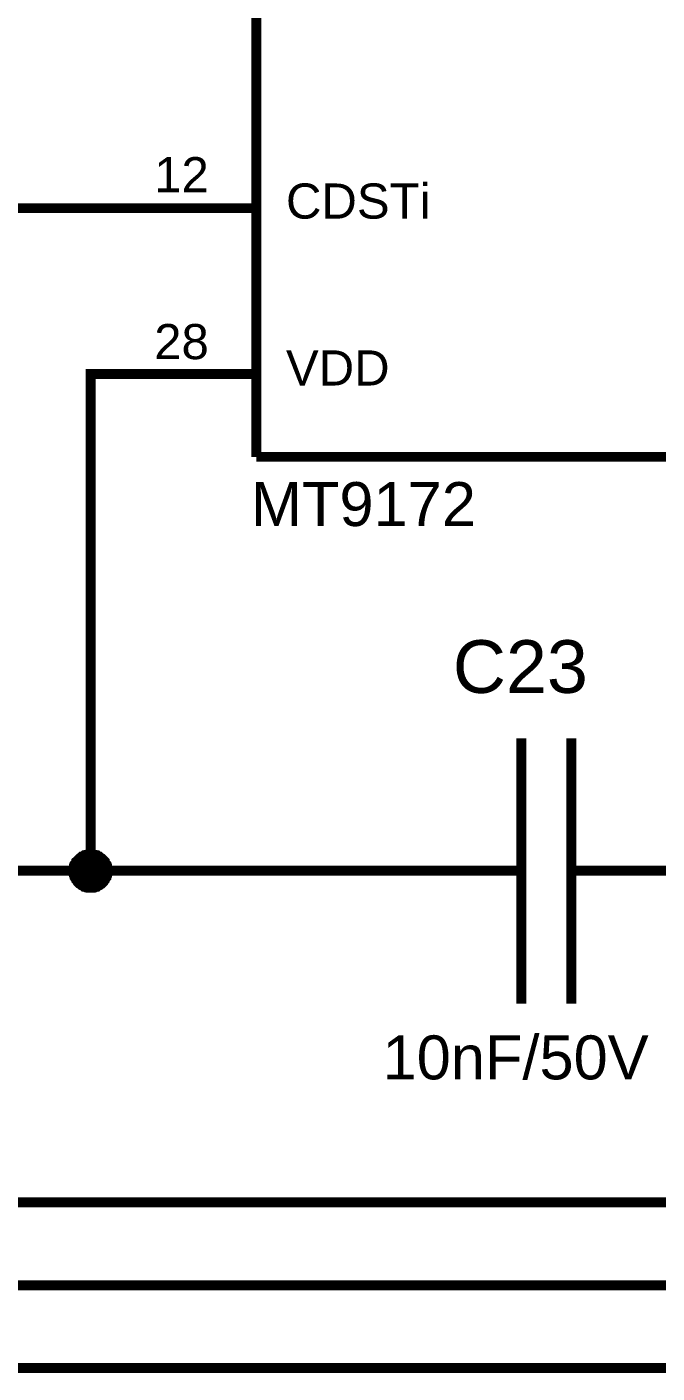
# Model space of a CAD drawing. Header units: millimetres. Extents: x -2024 to 917, y -725 to 13.
# Drawn here: x -1501.03 to -1482.03, y -344.32 to -303.71 of the extents above; entities that cross this region are included whole.
import ezdxf

# ---------------------------------------------------------------- set-up
doc = ezdxf.new("R2010")
doc.units = ezdxf.units.MM
doc.styles.get("Standard").update_dxf_attribs({"font": 'arial.ttf'})

msp = doc.modelspace()

# ---------------------------------------------------------------- linework, layer by layer
at = {"color": 7}
for points, const_width in [([(-1494.115, -275.413), (-1494.115, -316.678)], 0.3), ([(-1489.117, -329.164), (-1499.114, -329.164), (-1516.608, -329.164), (-1516.608, -309.177), (-1516.608, -296.675), (-1516.608, -281.673), (-1510.352, -281.673)], 0.3), ([(-1501.613, -309.177), (-1499.114, -309.177)], 0.3), ([(-1496.614, -309.177), (-1499.114, -309.177)], 0.3), ([(-1494.115, -309.177), (-1496.614, -309.177)], 0.3), ([(-1496.614, -314.178), (-1499.114, -314.178), (-1499.114, -329.164)], 0.3), ([(-1494.115, -314.178), (-1496.614, -314.178)], 0.3), ([(-1476.621, -316.678), (-1494.115, -316.678)], 0.3), ([(-1486.121, -325.173), (-1486.121, -333.171)], 0.3), ([(-1484.615, -325.173), (-1484.615, -333.171)], 0.3), ([(-1499.627, -329.164), (-1499.627, -329.13), (-1499.627, -329.114), (-1499.627, -329.081), (-1499.61, -329.064), (-1499.61, -329.031), (-1499.61, -329.015), (-1499.593, -328.998), (-1499.593, -328.965), (-1499.577, -328.948), (-1499.56, -328.932), (-1499.544, -328.899), (-1499.544, -328.882), (-1499.527, -328.866), (-1499.511, -328.849), (-1499.494, -328.832), (-1499.478, -328.816), (-1499.461, -328.799), (-1499.445, -328.783), (-1499.411, -328.766), (-1499.395, -328.75), (-1499.378, -328.733), (-1499.362, -328.733), (-1499.329, -328.716), (-1499.312, -328.7), (-1499.296, -328.7), (-1499.262, -328.683), (-1499.246, -328.683), (-1499.213, -328.683), (-1499.196, -328.667), (-1499.163, -328.667), (-1499.147, -328.667), (-1499.114, -328.667)], 0.3), ([(-1499.627, -329.164), (-1499.627, -329.13), (-1499.627, -329.114), (-1499.627, -329.081), (-1499.61, -329.064), (-1499.61, -329.031), (-1499.61, -329.015), (-1499.593, -328.998), (-1499.593, -328.965), (-1499.577, -328.948), (-1499.56, -328.932), (-1499.544, -328.899), (-1499.544, -328.882), (-1499.527, -328.866), (-1499.511, -328.849), (-1499.494, -328.832), (-1499.478, -328.816), (-1499.461, -328.799), (-1499.445, -328.783), (-1499.411, -328.766), (-1499.395, -328.75), (-1499.378, -328.733), (-1499.362, -328.733), (-1499.329, -328.716), (-1499.312, -328.7), (-1499.296, -328.7), (-1499.262, -328.683), (-1499.246, -328.683), (-1499.213, -328.683), (-1499.196, -328.667), (-1499.163, -328.667), (-1499.147, -328.667), (-1499.114, -328.667)], 0.3), ([(-1499.627, -329.164), (-1499.627, -329.13), (-1499.627, -329.114), (-1499.627, -329.081), (-1499.61, -329.064), (-1499.61, -329.031), (-1499.61, -329.015), (-1499.593, -328.998), (-1499.593, -328.965), (-1499.577, -328.948), (-1499.56, -328.932), (-1499.544, -328.899), (-1499.544, -328.882), (-1499.527, -328.866), (-1499.511, -328.849), (-1499.494, -328.832), (-1499.478, -328.816), (-1499.461, -328.799), (-1499.445, -328.783), (-1499.411, -328.766), (-1499.395, -328.75), (-1499.378, -328.733), (-1499.362, -328.733), (-1499.329, -328.716), (-1499.312, -328.7), (-1499.296, -328.7), (-1499.262, -328.683), (-1499.246, -328.683), (-1499.213, -328.683), (-1499.196, -328.667), (-1499.163, -328.667), (-1499.147, -328.667), (-1499.114, -328.667)], 0.3), ([(-1499.627, -329.164), (-1499.627, -329.13), (-1499.627, -329.114), (-1499.627, -329.081), (-1499.61, -329.064), (-1499.61, -329.031), (-1499.61, -329.015), (-1499.593, -328.998), (-1499.593, -328.965), (-1499.577, -328.948), (-1499.56, -328.932), (-1499.544, -328.899), (-1499.544, -328.882), (-1499.527, -328.866), (-1499.511, -328.849), (-1499.494, -328.832), (-1499.478, -328.816), (-1499.461, -328.799), (-1499.445, -328.783), (-1499.411, -328.766), (-1499.395, -328.75), (-1499.378, -328.733), (-1499.362, -328.733), (-1499.329, -328.716), (-1499.312, -328.7), (-1499.296, -328.7), (-1499.262, -328.683), (-1499.246, -328.683), (-1499.213, -328.683), (-1499.196, -328.667), (-1499.163, -328.667), (-1499.147, -328.667), (-1499.114, -328.667)], 0.3), ([(-1499.627, -329.164), (-1499.627, -329.13), (-1499.627, -329.114), (-1499.627, -329.081), (-1499.61, -329.064), (-1499.61, -329.031), (-1499.61, -329.015), (-1499.593, -328.998), (-1499.593, -328.965), (-1499.577, -328.948), (-1499.56, -328.932), (-1499.544, -328.899), (-1499.544, -328.882), (-1499.527, -328.866), (-1499.511, -328.849), (-1499.494, -328.832), (-1499.478, -328.816), (-1499.461, -328.799), (-1499.445, -328.783), (-1499.411, -328.766), (-1499.395, -328.75), (-1499.378, -328.733), (-1499.362, -328.733), (-1499.329, -328.716), (-1499.312, -328.7), (-1499.296, -328.7), (-1499.262, -328.683), (-1499.246, -328.683), (-1499.213, -328.683), (-1499.196, -328.667), (-1499.163, -328.667), (-1499.147, -328.667), (-1499.114, -328.667)], 0.0991), ([(-1499.627, -329.164), (-1499.627, -329.13), (-1499.627, -329.114), (-1499.627, -329.081), (-1499.61, -329.064), (-1499.61, -329.031), (-1499.61, -329.015), (-1499.593, -328.998), (-1499.593, -328.965), (-1499.577, -328.948), (-1499.56, -328.932), (-1499.544, -328.899), (-1499.544, -328.882), (-1499.527, -328.866), (-1499.511, -328.849), (-1499.494, -328.832), (-1499.478, -328.816), (-1499.461, -328.799), (-1499.445, -328.783), (-1499.411, -328.766), (-1499.395, -328.75), (-1499.378, -328.733), (-1499.362, -328.733), (-1499.329, -328.716), (-1499.312, -328.7), (-1499.296, -328.7), (-1499.262, -328.683), (-1499.246, -328.683), (-1499.213, -328.683), (-1499.196, -328.667), (-1499.163, -328.667), (-1499.147, -328.667), (-1499.114, -328.667)], 0.0991), ([(-1499.627, -329.164), (-1499.627, -329.13), (-1499.627, -329.114), (-1499.627, -329.081), (-1499.61, -329.064), (-1499.61, -329.031), (-1499.61, -329.015), (-1499.593, -328.998), (-1499.593, -328.965), (-1499.577, -328.948), (-1499.56, -328.932), (-1499.544, -328.899), (-1499.544, -328.882), (-1499.527, -328.866), (-1499.511, -328.849), (-1499.494, -328.832), (-1499.478, -328.816), (-1499.461, -328.799), (-1499.445, -328.783), (-1499.411, -328.766), (-1499.395, -328.75), (-1499.378, -328.733), (-1499.362, -328.733), (-1499.329, -328.716), (-1499.312, -328.7), (-1499.296, -328.7), (-1499.262, -328.683), (-1499.246, -328.683), (-1499.213, -328.683), (-1499.196, -328.667), (-1499.163, -328.667), (-1499.147, -328.667), (-1499.114, -328.667)], 0.0991), ([(-1499.627, -329.164), (-1499.627, -329.13), (-1499.627, -329.114), (-1499.627, -329.081), (-1499.61, -329.064), (-1499.61, -329.031), (-1499.61, -329.015), (-1499.593, -328.998), (-1499.593, -328.965), (-1499.577, -328.948), (-1499.56, -328.932), (-1499.544, -328.899), (-1499.544, -328.882), (-1499.527, -328.866), (-1499.511, -328.849), (-1499.494, -328.832), (-1499.478, -328.816), (-1499.461, -328.799), (-1499.445, -328.783), (-1499.411, -328.766), (-1499.395, -328.75), (-1499.378, -328.733), (-1499.362, -328.733), (-1499.329, -328.716), (-1499.312, -328.7), (-1499.296, -328.7), (-1499.262, -328.683), (-1499.246, -328.683), (-1499.213, -328.683), (-1499.196, -328.667), (-1499.163, -328.667), (-1499.147, -328.667), (-1499.114, -328.667)], 0.0991), ([(-1499.114, -328.667), (-1499.114, -328.667)], 0.3), ([(-1499.114, -328.667), (-1499.08, -328.667), (-1499.064, -328.667), (-1499.031, -328.667), (-1499.014, -328.683), (-1498.981, -328.683), (-1498.965, -328.683), (-1498.931, -328.7), (-1498.915, -328.7), (-1498.898, -328.716), (-1498.865, -328.733), (-1498.849, -328.733), (-1498.832, -328.75), (-1498.816, -328.766), (-1498.782, -328.783), (-1498.766, -328.799), (-1498.749, -328.816), (-1498.733, -328.832), (-1498.716, -328.849), (-1498.7, -328.866), (-1498.683, -328.882), (-1498.683, -328.899), (-1498.667, -328.932), (-1498.65, -328.948), (-1498.634, -328.965), (-1498.634, -328.998), (-1498.617, -329.015), (-1498.617, -329.031), (-1498.617, -329.064), (-1498.6, -329.081), (-1498.6, -329.114), (-1498.6, -329.13), (-1498.6, -329.164)], 0.3), ([(-1499.114, -328.667), (-1499.114, -328.667)], 0.3), ([(-1499.114, -328.667), (-1499.08, -328.667), (-1499.064, -328.667), (-1499.031, -328.667), (-1499.014, -328.683), (-1498.981, -328.683), (-1498.965, -328.683), (-1498.931, -328.7), (-1498.915, -328.7), (-1498.898, -328.716), (-1498.865, -328.733), (-1498.849, -328.733), (-1498.832, -328.75), (-1498.816, -328.766), (-1498.782, -328.783), (-1498.766, -328.799), (-1498.749, -328.816), (-1498.733, -328.832), (-1498.716, -328.849), (-1498.7, -328.866), (-1498.683, -328.882), (-1498.683, -328.899), (-1498.667, -328.932), (-1498.65, -328.948), (-1498.634, -328.965), (-1498.634, -328.998), (-1498.617, -329.015), (-1498.617, -329.031), (-1498.617, -329.064), (-1498.6, -329.081), (-1498.6, -329.114), (-1498.6, -329.13), (-1498.6, -329.164)], 0.3), ([(-1499.114, -328.667), (-1499.114, -328.667)], 0.3), ([(-1499.114, -328.667), (-1499.08, -328.667), (-1499.064, -328.667), (-1499.031, -328.667), (-1499.014, -328.683), (-1498.981, -328.683), (-1498.965, -328.683), (-1498.931, -328.7), (-1498.915, -328.7), (-1498.898, -328.716), (-1498.865, -328.733), (-1498.849, -328.733), (-1498.832, -328.75), (-1498.816, -328.766), (-1498.782, -328.783), (-1498.766, -328.799), (-1498.749, -328.816), (-1498.733, -328.832), (-1498.716, -328.849), (-1498.7, -328.866), (-1498.683, -328.882), (-1498.683, -328.899), (-1498.667, -328.932), (-1498.65, -328.948), (-1498.634, -328.965), (-1498.634, -328.998), (-1498.617, -329.015), (-1498.617, -329.031), (-1498.617, -329.064), (-1498.6, -329.081), (-1498.6, -329.114), (-1498.6, -329.13), (-1498.6, -329.164)], 0.3), ([(-1499.114, -328.667), (-1499.114, -328.667)], 0.3), ([(-1499.114, -328.667), (-1499.08, -328.667), (-1499.064, -328.667), (-1499.031, -328.667), (-1499.014, -328.683), (-1498.981, -328.683), (-1498.965, -328.683), (-1498.931, -328.7), (-1498.915, -328.7), (-1498.898, -328.716), (-1498.865, -328.733), (-1498.849, -328.733), (-1498.832, -328.75), (-1498.816, -328.766), (-1498.782, -328.783), (-1498.766, -328.799), (-1498.749, -328.816), (-1498.733, -328.832), (-1498.716, -328.849), (-1498.7, -328.866), (-1498.683, -328.882), (-1498.683, -328.899), (-1498.667, -328.932), (-1498.65, -328.948), (-1498.634, -328.965), (-1498.634, -328.998), (-1498.617, -329.015), (-1498.617, -329.031), (-1498.617, -329.064), (-1498.6, -329.081), (-1498.6, -329.114), (-1498.6, -329.13), (-1498.6, -329.164)], 0.3), ([(-1499.114, -328.667), (-1499.114, -328.667)], 0.0991), ([(-1499.114, -328.667), (-1499.08, -328.667), (-1499.064, -328.667), (-1499.031, -328.667), (-1499.014, -328.683), (-1498.981, -328.683), (-1498.965, -328.683), (-1498.931, -328.7), (-1498.915, -328.7), (-1498.898, -328.716), (-1498.865, -328.733), (-1498.849, -328.733), (-1498.832, -328.75), (-1498.816, -328.766), (-1498.782, -328.783), (-1498.766, -328.799), (-1498.749, -328.816), (-1498.733, -328.832), (-1498.716, -328.849), (-1498.7, -328.866), (-1498.683, -328.882), (-1498.683, -328.899), (-1498.667, -328.932), (-1498.65, -328.948), (-1498.634, -328.965), (-1498.634, -328.998), (-1498.617, -329.015), (-1498.617, -329.031), (-1498.617, -329.064), (-1498.6, -329.081), (-1498.6, -329.114), (-1498.6, -329.13), (-1498.6, -329.164)], 0.0991), ([(-1499.114, -328.667), (-1499.114, -328.667)], 0.0991), ([(-1499.114, -328.667), (-1499.08, -328.667), (-1499.064, -328.667), (-1499.031, -328.667), (-1499.014, -328.683), (-1498.981, -328.683), (-1498.965, -328.683), (-1498.931, -328.7), (-1498.915, -328.7), (-1498.898, -328.716), (-1498.865, -328.733), (-1498.849, -328.733), (-1498.832, -328.75), (-1498.816, -328.766), (-1498.782, -328.783), (-1498.766, -328.799), (-1498.749, -328.816), (-1498.733, -328.832), (-1498.716, -328.849), (-1498.7, -328.866), (-1498.683, -328.882), (-1498.683, -328.899), (-1498.667, -328.932), (-1498.65, -328.948), (-1498.634, -328.965), (-1498.634, -328.998), (-1498.617, -329.015), (-1498.617, -329.031), (-1498.617, -329.064), (-1498.6, -329.081), (-1498.6, -329.114), (-1498.6, -329.13), (-1498.6, -329.164)], 0.0991), ([(-1499.114, -328.667), (-1499.114, -328.667)], 0.0991), ([(-1499.114, -328.667), (-1499.08, -328.667), (-1499.064, -328.667), (-1499.031, -328.667), (-1499.014, -328.683), (-1498.981, -328.683), (-1498.965, -328.683), (-1498.931, -328.7), (-1498.915, -328.7), (-1498.898, -328.716), (-1498.865, -328.733), (-1498.849, -328.733), (-1498.832, -328.75), (-1498.816, -328.766), (-1498.782, -328.783), (-1498.766, -328.799), (-1498.749, -328.816), (-1498.733, -328.832), (-1498.716, -328.849), (-1498.7, -328.866), (-1498.683, -328.882), (-1498.683, -328.899), (-1498.667, -328.932), (-1498.65, -328.948), (-1498.634, -328.965), (-1498.634, -328.998), (-1498.617, -329.015), (-1498.617, -329.031), (-1498.617, -329.064), (-1498.6, -329.081), (-1498.6, -329.114), (-1498.6, -329.13), (-1498.6, -329.164)], 0.0991), ([(-1499.114, -328.667), (-1499.114, -328.667)], 0.0991), ([(-1499.114, -328.667), (-1499.08, -328.667), (-1499.064, -328.667), (-1499.031, -328.667), (-1499.014, -328.683), (-1498.981, -328.683), (-1498.965, -328.683), (-1498.931, -328.7), (-1498.915, -328.7), (-1498.898, -328.716), (-1498.865, -328.733), (-1498.849, -328.733), (-1498.832, -328.75), (-1498.816, -328.766), (-1498.782, -328.783), (-1498.766, -328.799), (-1498.749, -328.816), (-1498.733, -328.832), (-1498.716, -328.849), (-1498.7, -328.866), (-1498.683, -328.882), (-1498.683, -328.899), (-1498.667, -328.932), (-1498.65, -328.948), (-1498.634, -328.965), (-1498.634, -328.998), (-1498.617, -329.015), (-1498.617, -329.031), (-1498.617, -329.064), (-1498.6, -329.081), (-1498.6, -329.114), (-1498.6, -329.13), (-1498.6, -329.164)], 0.0991), ([(-1499.114, -329.677), (-1499.147, -329.677), (-1499.163, -329.677), (-1499.196, -329.677), (-1499.213, -329.66), (-1499.246, -329.66), (-1499.262, -329.66), (-1499.296, -329.644), (-1499.312, -329.644), (-1499.329, -329.627), (-1499.362, -329.611), (-1499.378, -329.594), (-1499.395, -329.594), (-1499.411, -329.578), (-1499.445, -329.561), (-1499.461, -329.544), (-1499.478, -329.528), (-1499.494, -329.511), (-1499.511, -329.495), (-1499.527, -329.462), (-1499.544, -329.445), (-1499.544, -329.429), (-1499.56, -329.412), (-1499.577, -329.379), (-1499.593, -329.362), (-1499.593, -329.346), (-1499.61, -329.313), (-1499.61, -329.296), (-1499.61, -329.263), (-1499.627, -329.246), (-1499.627, -329.213), (-1499.627, -329.197), (-1499.627, -329.164)], 0.3), ([(-1499.627, -329.164), (-1499.627, -329.164)], 0.3), ([(-1499.114, -329.677), (-1499.147, -329.677), (-1499.163, -329.677), (-1499.196, -329.677), (-1499.213, -329.66), (-1499.246, -329.66), (-1499.262, -329.66), (-1499.296, -329.644), (-1499.312, -329.644), (-1499.329, -329.627), (-1499.362, -329.611), (-1499.378, -329.594), (-1499.395, -329.594), (-1499.411, -329.578), (-1499.445, -329.561), (-1499.461, -329.544), (-1499.478, -329.528), (-1499.494, -329.511), (-1499.511, -329.495), (-1499.527, -329.462), (-1499.544, -329.445), (-1499.544, -329.429), (-1499.56, -329.412), (-1499.577, -329.379), (-1499.593, -329.362), (-1499.593, -329.346), (-1499.61, -329.313), (-1499.61, -329.296), (-1499.61, -329.263), (-1499.627, -329.246), (-1499.627, -329.213), (-1499.627, -329.197), (-1499.627, -329.164)], 0.3), ([(-1499.627, -329.164), (-1499.627, -329.164)], 0.3), ([(-1499.114, -329.677), (-1499.147, -329.677), (-1499.163, -329.677), (-1499.196, -329.677), (-1499.213, -329.66), (-1499.246, -329.66), (-1499.262, -329.66), (-1499.296, -329.644), (-1499.312, -329.644), (-1499.329, -329.627), (-1499.362, -329.611), (-1499.378, -329.594), (-1499.395, -329.594), (-1499.411, -329.578), (-1499.445, -329.561), (-1499.461, -329.544), (-1499.478, -329.528), (-1499.494, -329.511), (-1499.511, -329.495), (-1499.527, -329.462), (-1499.544, -329.445), (-1499.544, -329.429), (-1499.56, -329.412), (-1499.577, -329.379), (-1499.593, -329.362), (-1499.593, -329.346), (-1499.61, -329.313), (-1499.61, -329.296), (-1499.61, -329.263), (-1499.627, -329.246), (-1499.627, -329.213), (-1499.627, -329.197), (-1499.627, -329.164)], 0.3), ([(-1499.627, -329.164), (-1499.627, -329.164)], 0.3), ([(-1499.114, -329.677), (-1499.147, -329.677), (-1499.163, -329.677), (-1499.196, -329.677), (-1499.213, -329.66), (-1499.246, -329.66), (-1499.262, -329.66), (-1499.296, -329.644), (-1499.312, -329.644), (-1499.329, -329.627), (-1499.362, -329.611), (-1499.378, -329.594), (-1499.395, -329.594), (-1499.411, -329.578), (-1499.445, -329.561), (-1499.461, -329.544), (-1499.478, -329.528), (-1499.494, -329.511), (-1499.511, -329.495), (-1499.527, -329.462), (-1499.544, -329.445), (-1499.544, -329.429), (-1499.56, -329.412), (-1499.577, -329.379), (-1499.593, -329.362), (-1499.593, -329.346), (-1499.61, -329.313), (-1499.61, -329.296), (-1499.61, -329.263), (-1499.627, -329.246), (-1499.627, -329.213), (-1499.627, -329.197), (-1499.627, -329.164)], 0.3), ([(-1499.627, -329.164), (-1499.627, -329.164)], 0.3), ([(-1499.114, -329.677), (-1499.147, -329.677), (-1499.163, -329.677), (-1499.196, -329.677), (-1499.213, -329.66), (-1499.246, -329.66), (-1499.262, -329.66), (-1499.296, -329.644), (-1499.312, -329.644), (-1499.329, -329.627), (-1499.362, -329.611), (-1499.378, -329.594), (-1499.395, -329.594), (-1499.411, -329.578), (-1499.445, -329.561), (-1499.461, -329.544), (-1499.478, -329.528), (-1499.494, -329.511), (-1499.511, -329.495), (-1499.527, -329.462), (-1499.544, -329.445), (-1499.544, -329.429), (-1499.56, -329.412), (-1499.577, -329.379), (-1499.593, -329.362), (-1499.593, -329.346), (-1499.61, -329.313), (-1499.61, -329.296), (-1499.61, -329.263), (-1499.627, -329.246), (-1499.627, -329.213), (-1499.627, -329.197), (-1499.627, -329.164)], 0.0991), ([(-1499.627, -329.164), (-1499.627, -329.164)], 0.0991), ([(-1499.114, -329.677), (-1499.147, -329.677), (-1499.163, -329.677), (-1499.196, -329.677), (-1499.213, -329.66), (-1499.246, -329.66), (-1499.262, -329.66), (-1499.296, -329.644), (-1499.312, -329.644), (-1499.329, -329.627), (-1499.362, -329.611), (-1499.378, -329.594), (-1499.395, -329.594), (-1499.411, -329.578), (-1499.445, -329.561), (-1499.461, -329.544), (-1499.478, -329.528), (-1499.494, -329.511), (-1499.511, -329.495), (-1499.527, -329.462), (-1499.544, -329.445), (-1499.544, -329.429), (-1499.56, -329.412), (-1499.577, -329.379), (-1499.593, -329.362), (-1499.593, -329.346), (-1499.61, -329.313), (-1499.61, -329.296), (-1499.61, -329.263), (-1499.627, -329.246), (-1499.627, -329.213), (-1499.627, -329.197), (-1499.627, -329.164)], 0.0991), ([(-1499.627, -329.164), (-1499.627, -329.164)], 0.0991), ([(-1499.114, -329.677), (-1499.147, -329.677), (-1499.163, -329.677), (-1499.196, -329.677), (-1499.213, -329.66), (-1499.246, -329.66), (-1499.262, -329.66), (-1499.296, -329.644), (-1499.312, -329.644), (-1499.329, -329.627), (-1499.362, -329.611), (-1499.378, -329.594), (-1499.395, -329.594), (-1499.411, -329.578), (-1499.445, -329.561), (-1499.461, -329.544), (-1499.478, -329.528), (-1499.494, -329.511), (-1499.511, -329.495), (-1499.527, -329.462), (-1499.544, -329.445), (-1499.544, -329.429), (-1499.56, -329.412), (-1499.577, -329.379), (-1499.593, -329.362), (-1499.593, -329.346), (-1499.61, -329.313), (-1499.61, -329.296), (-1499.61, -329.263), (-1499.627, -329.246), (-1499.627, -329.213), (-1499.627, -329.197), (-1499.627, -329.164)], 0.0991), ([(-1499.627, -329.164), (-1499.627, -329.164)], 0.0991), ([(-1499.114, -329.677), (-1499.147, -329.677), (-1499.163, -329.677), (-1499.196, -329.677), (-1499.213, -329.66), (-1499.246, -329.66), (-1499.262, -329.66), (-1499.296, -329.644), (-1499.312, -329.644), (-1499.329, -329.627), (-1499.362, -329.611), (-1499.378, -329.594), (-1499.395, -329.594), (-1499.411, -329.578), (-1499.445, -329.561), (-1499.461, -329.544), (-1499.478, -329.528), (-1499.494, -329.511), (-1499.511, -329.495), (-1499.527, -329.462), (-1499.544, -329.445), (-1499.544, -329.429), (-1499.56, -329.412), (-1499.577, -329.379), (-1499.593, -329.362), (-1499.593, -329.346), (-1499.61, -329.313), (-1499.61, -329.296), (-1499.61, -329.263), (-1499.627, -329.246), (-1499.627, -329.213), (-1499.627, -329.197), (-1499.627, -329.164)], 0.0991), ([(-1499.627, -329.164), (-1499.627, -329.164)], 0.0991), ([(-1498.6, -329.164), (-1498.6, -329.197), (-1498.6, -329.213), (-1498.6, -329.246), (-1498.617, -329.263), (-1498.617, -329.296), (-1498.617, -329.313), (-1498.634, -329.346), (-1498.634, -329.362), (-1498.65, -329.379), (-1498.667, -329.412), (-1498.683, -329.429), (-1498.683, -329.445), (-1498.7, -329.462), (-1498.716, -329.495), (-1498.733, -329.511), (-1498.749, -329.528), (-1498.766, -329.544), (-1498.782, -329.561), (-1498.816, -329.578), (-1498.832, -329.594), (-1498.849, -329.594), (-1498.865, -329.611), (-1498.898, -329.627), (-1498.915, -329.644), (-1498.931, -329.644), (-1498.965, -329.66), (-1498.981, -329.66), (-1499.014, -329.66), (-1499.031, -329.677), (-1499.064, -329.677), (-1499.08, -329.677), (-1499.114, -329.677)], 0.3), ([(-1498.6, -329.164), (-1498.6, -329.197), (-1498.6, -329.213), (-1498.6, -329.246), (-1498.617, -329.263), (-1498.617, -329.296), (-1498.617, -329.313), (-1498.634, -329.346), (-1498.634, -329.362), (-1498.65, -329.379), (-1498.667, -329.412), (-1498.683, -329.429), (-1498.683, -329.445), (-1498.7, -329.462), (-1498.716, -329.495), (-1498.733, -329.511), (-1498.749, -329.528), (-1498.766, -329.544), (-1498.782, -329.561), (-1498.816, -329.578), (-1498.832, -329.594), (-1498.849, -329.594), (-1498.865, -329.611), (-1498.898, -329.627), (-1498.915, -329.644), (-1498.931, -329.644), (-1498.965, -329.66), (-1498.981, -329.66), (-1499.014, -329.66), (-1499.031, -329.677), (-1499.064, -329.677), (-1499.08, -329.677), (-1499.114, -329.677)], 0.3), ([(-1498.6, -329.164), (-1498.6, -329.197), (-1498.6, -329.213), (-1498.6, -329.246), (-1498.617, -329.263), (-1498.617, -329.296), (-1498.617, -329.313), (-1498.634, -329.346), (-1498.634, -329.362), (-1498.65, -329.379), (-1498.667, -329.412), (-1498.683, -329.429), (-1498.683, -329.445), (-1498.7, -329.462), (-1498.716, -329.495), (-1498.733, -329.511), (-1498.749, -329.528), (-1498.766, -329.544), (-1498.782, -329.561), (-1498.816, -329.578), (-1498.832, -329.594), (-1498.849, -329.594), (-1498.865, -329.611), (-1498.898, -329.627), (-1498.915, -329.644), (-1498.931, -329.644), (-1498.965, -329.66), (-1498.981, -329.66), (-1499.014, -329.66), (-1499.031, -329.677), (-1499.064, -329.677), (-1499.08, -329.677), (-1499.114, -329.677)], 0.3), ([(-1498.6, -329.164), (-1498.6, -329.197), (-1498.6, -329.213), (-1498.6, -329.246), (-1498.617, -329.263), (-1498.617, -329.296), (-1498.617, -329.313), (-1498.634, -329.346), (-1498.634, -329.362), (-1498.65, -329.379), (-1498.667, -329.412), (-1498.683, -329.429), (-1498.683, -329.445), (-1498.7, -329.462), (-1498.716, -329.495), (-1498.733, -329.511), (-1498.749, -329.528), (-1498.766, -329.544), (-1498.782, -329.561), (-1498.816, -329.578), (-1498.832, -329.594), (-1498.849, -329.594), (-1498.865, -329.611), (-1498.898, -329.627), (-1498.915, -329.644), (-1498.931, -329.644), (-1498.965, -329.66), (-1498.981, -329.66), (-1499.014, -329.66), (-1499.031, -329.677), (-1499.064, -329.677), (-1499.08, -329.677), (-1499.114, -329.677)], 0.3), ([(-1498.6, -329.164), (-1498.6, -329.197), (-1498.6, -329.213), (-1498.6, -329.246), (-1498.617, -329.263), (-1498.617, -329.296), (-1498.617, -329.313), (-1498.634, -329.346), (-1498.634, -329.362), (-1498.65, -329.379), (-1498.667, -329.412), (-1498.683, -329.429), (-1498.683, -329.445), (-1498.7, -329.462), (-1498.716, -329.495), (-1498.733, -329.511), (-1498.749, -329.528), (-1498.766, -329.544), (-1498.782, -329.561), (-1498.816, -329.578), (-1498.832, -329.594), (-1498.849, -329.594), (-1498.865, -329.611), (-1498.898, -329.627), (-1498.915, -329.644), (-1498.931, -329.644), (-1498.965, -329.66), (-1498.981, -329.66), (-1499.014, -329.66), (-1499.031, -329.677), (-1499.064, -329.677), (-1499.08, -329.677), (-1499.114, -329.677)], 0.0991), ([(-1498.6, -329.164), (-1498.6, -329.197), (-1498.6, -329.213), (-1498.6, -329.246), (-1498.617, -329.263), (-1498.617, -329.296), (-1498.617, -329.313), (-1498.634, -329.346), (-1498.634, -329.362), (-1498.65, -329.379), (-1498.667, -329.412), (-1498.683, -329.429), (-1498.683, -329.445), (-1498.7, -329.462), (-1498.716, -329.495), (-1498.733, -329.511), (-1498.749, -329.528), (-1498.766, -329.544), (-1498.782, -329.561), (-1498.816, -329.578), (-1498.832, -329.594), (-1498.849, -329.594), (-1498.865, -329.611), (-1498.898, -329.627), (-1498.915, -329.644), (-1498.931, -329.644), (-1498.965, -329.66), (-1498.981, -329.66), (-1499.014, -329.66), (-1499.031, -329.677), (-1499.064, -329.677), (-1499.08, -329.677), (-1499.114, -329.677)], 0.0991), ([(-1498.6, -329.164), (-1498.6, -329.197), (-1498.6, -329.213), (-1498.6, -329.246), (-1498.617, -329.263), (-1498.617, -329.296), (-1498.617, -329.313), (-1498.634, -329.346), (-1498.634, -329.362), (-1498.65, -329.379), (-1498.667, -329.412), (-1498.683, -329.429), (-1498.683, -329.445), (-1498.7, -329.462), (-1498.716, -329.495), (-1498.733, -329.511), (-1498.749, -329.528), (-1498.766, -329.544), (-1498.782, -329.561), (-1498.816, -329.578), (-1498.832, -329.594), (-1498.849, -329.594), (-1498.865, -329.611), (-1498.898, -329.627), (-1498.915, -329.644), (-1498.931, -329.644), (-1498.965, -329.66), (-1498.981, -329.66), (-1499.014, -329.66), (-1499.031, -329.677), (-1499.064, -329.677), (-1499.08, -329.677), (-1499.114, -329.677)], 0.0991), ([(-1498.6, -329.164), (-1498.6, -329.197), (-1498.6, -329.213), (-1498.6, -329.246), (-1498.617, -329.263), (-1498.617, -329.296), (-1498.617, -329.313), (-1498.634, -329.346), (-1498.634, -329.362), (-1498.65, -329.379), (-1498.667, -329.412), (-1498.683, -329.429), (-1498.683, -329.445), (-1498.7, -329.462), (-1498.716, -329.495), (-1498.733, -329.511), (-1498.749, -329.528), (-1498.766, -329.544), (-1498.782, -329.561), (-1498.816, -329.578), (-1498.832, -329.594), (-1498.849, -329.594), (-1498.865, -329.611), (-1498.898, -329.627), (-1498.915, -329.644), (-1498.931, -329.644), (-1498.965, -329.66), (-1498.981, -329.66), (-1499.014, -329.66), (-1499.031, -329.677), (-1499.064, -329.677), (-1499.08, -329.677), (-1499.114, -329.677)], 0.0991), ([(-1498.6, -329.164), (-1498.6, -329.164), (-1498.6, -329.164), (-1498.6, -329.164), (-1498.6, -329.164), (-1498.6, -329.164), (-1498.6, -329.164), (-1498.6, -329.164), (-1498.6, -329.164), (-1498.6, -329.164), (-1498.6, -329.164), (-1498.6, -329.164), (-1498.6, -329.164), (-1498.6, -329.164), (-1498.6, -329.164), (-1498.6, -329.164), (-1498.6, -329.164), (-1498.6, -329.164), (-1498.6, -329.164), (-1498.6, -329.164), (-1498.6, -329.164), (-1498.6, -329.164), (-1498.6, -329.164), (-1498.6, -329.164), (-1498.6, -329.164), (-1498.6, -329.164), (-1498.6, -329.164), (-1498.6, -329.164), (-1498.6, -329.164), (-1498.6, -329.164), (-1498.6, -329.164), (-1498.6, -329.164), (-1498.6, -329.164)], 0.3), ([(-1498.6, -329.164), (-1498.6, -329.164)], 0.3), ([(-1498.6, -329.164), (-1498.6, -329.164), (-1498.6, -329.164), (-1498.6, -329.164), (-1498.6, -329.164), (-1498.6, -329.164), (-1498.6, -329.164), (-1498.6, -329.164), (-1498.6, -329.164), (-1498.6, -329.164), (-1498.6, -329.164), (-1498.6, -329.164), (-1498.6, -329.164), (-1498.6, -329.164), (-1498.6, -329.164), (-1498.6, -329.164), (-1498.6, -329.164), (-1498.6, -329.164), (-1498.6, -329.164), (-1498.6, -329.164), (-1498.6, -329.164), (-1498.6, -329.164), (-1498.6, -329.164), (-1498.6, -329.164), (-1498.6, -329.164), (-1498.6, -329.164), (-1498.6, -329.164), (-1498.6, -329.164), (-1498.6, -329.164), (-1498.6, -329.164), (-1498.6, -329.164), (-1498.6, -329.164), (-1498.6, -329.164)], 0.3), ([(-1498.6, -329.164), (-1498.6, -329.164)], 0.3), ([(-1498.6, -329.164), (-1498.6, -329.164), (-1498.6, -329.164), (-1498.6, -329.164), (-1498.6, -329.164), (-1498.6, -329.164), (-1498.6, -329.164), (-1498.6, -329.164), (-1498.6, -329.164), (-1498.6, -329.164), (-1498.6, -329.164), (-1498.6, -329.164), (-1498.6, -329.164), (-1498.6, -329.164), (-1498.6, -329.164), (-1498.6, -329.164), (-1498.6, -329.164), (-1498.6, -329.164), (-1498.6, -329.164), (-1498.6, -329.164), (-1498.6, -329.164), (-1498.6, -329.164), (-1498.6, -329.164), (-1498.6, -329.164), (-1498.6, -329.164), (-1498.6, -329.164), (-1498.6, -329.164), (-1498.6, -329.164), (-1498.6, -329.164), (-1498.6, -329.164), (-1498.6, -329.164), (-1498.6, -329.164), (-1498.6, -329.164)], 0.3), ([(-1498.6, -329.164), (-1498.6, -329.164)], 0.3), ([(-1498.6, -329.164), (-1498.6, -329.164), (-1498.6, -329.164), (-1498.6, -329.164), (-1498.6, -329.164), (-1498.6, -329.164), (-1498.6, -329.164), (-1498.6, -329.164), (-1498.6, -329.164), (-1498.6, -329.164), (-1498.6, -329.164), (-1498.6, -329.164), (-1498.6, -329.164), (-1498.6, -329.164), (-1498.6, -329.164), (-1498.6, -329.164), (-1498.6, -329.164), (-1498.6, -329.164), (-1498.6, -329.164), (-1498.6, -329.164), (-1498.6, -329.164), (-1498.6, -329.164), (-1498.6, -329.164), (-1498.6, -329.164), (-1498.6, -329.164), (-1498.6, -329.164), (-1498.6, -329.164), (-1498.6, -329.164), (-1498.6, -329.164), (-1498.6, -329.164), (-1498.6, -329.164), (-1498.6, -329.164), (-1498.6, -329.164)], 0.3), ([(-1498.6, -329.164), (-1498.6, -329.164)], 0.3), ([(-1498.6, -329.164), (-1498.6, -329.164), (-1498.6, -329.164), (-1498.6, -329.164), (-1498.6, -329.164), (-1498.6, -329.164), (-1498.6, -329.164), (-1498.6, -329.164), (-1498.6, -329.164), (-1498.6, -329.164), (-1498.6, -329.164), (-1498.6, -329.164), (-1498.6, -329.164), (-1498.6, -329.164), (-1498.6, -329.164), (-1498.6, -329.164), (-1498.6, -329.164), (-1498.6, -329.164), (-1498.6, -329.164), (-1498.6, -329.164), (-1498.6, -329.164), (-1498.6, -329.164), (-1498.6, -329.164), (-1498.6, -329.164), (-1498.6, -329.164), (-1498.6, -329.164), (-1498.6, -329.164), (-1498.6, -329.164), (-1498.6, -329.164), (-1498.6, -329.164), (-1498.6, -329.164), (-1498.6, -329.164), (-1498.6, -329.164)], 0.0991), ([(-1498.6, -329.164), (-1498.6, -329.164)], 0.0991), ([(-1498.6, -329.164), (-1498.6, -329.164), (-1498.6, -329.164), (-1498.6, -329.164), (-1498.6, -329.164), (-1498.6, -329.164), (-1498.6, -329.164), (-1498.6, -329.164), (-1498.6, -329.164), (-1498.6, -329.164), (-1498.6, -329.164), (-1498.6, -329.164), (-1498.6, -329.164), (-1498.6, -329.164), (-1498.6, -329.164), (-1498.6, -329.164), (-1498.6, -329.164), (-1498.6, -329.164), (-1498.6, -329.164), (-1498.6, -329.164), (-1498.6, -329.164), (-1498.6, -329.164), (-1498.6, -329.164), (-1498.6, -329.164), (-1498.6, -329.164), (-1498.6, -329.164), (-1498.6, -329.164), (-1498.6, -329.164), (-1498.6, -329.164), (-1498.6, -329.164), (-1498.6, -329.164), (-1498.6, -329.164), (-1498.6, -329.164)], 0.0991), ([(-1498.6, -329.164), (-1498.6, -329.164)], 0.0991), ([(-1498.6, -329.164), (-1498.6, -329.164), (-1498.6, -329.164), (-1498.6, -329.164), (-1498.6, -329.164), (-1498.6, -329.164), (-1498.6, -329.164), (-1498.6, -329.164), (-1498.6, -329.164), (-1498.6, -329.164), (-1498.6, -329.164), (-1498.6, -329.164), (-1498.6, -329.164), (-1498.6, -329.164), (-1498.6, -329.164), (-1498.6, -329.164), (-1498.6, -329.164), (-1498.6, -329.164), (-1498.6, -329.164), (-1498.6, -329.164), (-1498.6, -329.164), (-1498.6, -329.164), (-1498.6, -329.164), (-1498.6, -329.164), (-1498.6, -329.164), (-1498.6, -329.164), (-1498.6, -329.164), (-1498.6, -329.164), (-1498.6, -329.164), (-1498.6, -329.164), (-1498.6, -329.164), (-1498.6, -329.164), (-1498.6, -329.164)], 0.0991), ([(-1498.6, -329.164), (-1498.6, -329.164)], 0.0991), ([(-1498.6, -329.164), (-1498.6, -329.164), (-1498.6, -329.164), (-1498.6, -329.164), (-1498.6, -329.164), (-1498.6, -329.164), (-1498.6, -329.164), (-1498.6, -329.164), (-1498.6, -329.164), (-1498.6, -329.164), (-1498.6, -329.164), (-1498.6, -329.164), (-1498.6, -329.164), (-1498.6, -329.164), (-1498.6, -329.164), (-1498.6, -329.164), (-1498.6, -329.164), (-1498.6, -329.164), (-1498.6, -329.164), (-1498.6, -329.164), (-1498.6, -329.164), (-1498.6, -329.164), (-1498.6, -329.164), (-1498.6, -329.164), (-1498.6, -329.164), (-1498.6, -329.164), (-1498.6, -329.164), (-1498.6, -329.164), (-1498.6, -329.164), (-1498.6, -329.164), (-1498.6, -329.164), (-1498.6, -329.164), (-1498.6, -329.164)], 0.0991), ([(-1498.6, -329.164), (-1498.6, -329.164)], 0.0991), ([(-1486.121, -329.164), (-1489.117, -329.164)], 0.3), ([(-1484.615, -329.164), (-1481.619, -329.164)], 0.3), ([(-1411.658, -339.165), (-1545.341, -339.165), (-1686.521, -339.165)], 0.3), ([(-1411.658, -341.666), (-1536.602, -341.666), (-1686.521, -341.666)], 0.3), ([(-1411.658, -344.166), (-1554.08, -344.166), (-1686.521, -344.166)], 0.3)]:
    msp.add_lwpolyline(points, dxfattribs=dict(at, const_width=const_width))
at = {"color": 7, "const_width": 0.508}
msp.add_lwpolyline([(-1499.352, -329.162, 1), (-1498.844, -329.162, 1)], format="xyb", close=True, dxfattribs=at)

# ---------------------------------------------------------------- texts
at = {"color": 7}
for s, height, p in [('12', 1.0598, (-1497.194, -308.697)), ('CDSTi', 1.0598, (-1493.221, -309.492)), ('28', 1.0598, (-1497.194, -313.731)), ('VDD', 1.0598, (-1493.221, -314.526)), ('MT9172', 1.3247, (-1494.281, -318.765)), ('C23', 1.5897, (-1488.19, -323.799)), ('10nF/50V', 1.3247, (-1490.308, -335.456))]:
    msp.add_text(s, height=height, dxfattribs=at).set_placement(p)

doc.saveas('drawing.dxf')
